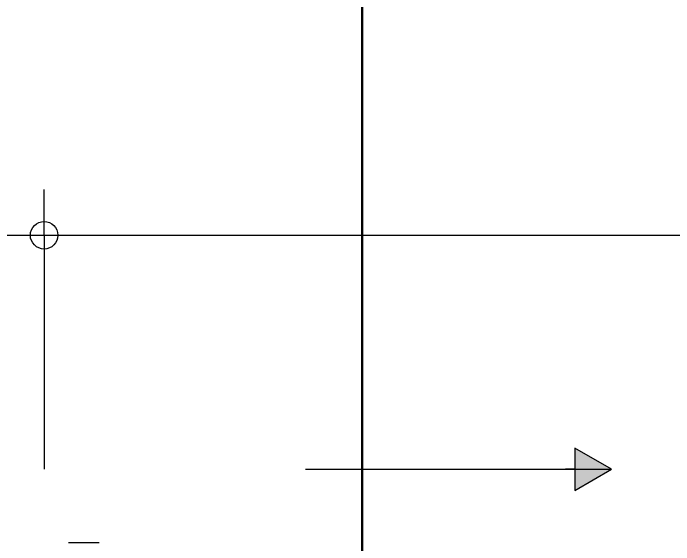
# Model space of a CAD drawing. Header units: centimetres. Extents: x 0.3 to 84.3, y 0.3 to 59.7.
# Drawn here: x 38.279 to 40.439, y 20.287 to 22.025 of the extents above; entities that cross this region are included whole.
import ezdxf

# ---------------------------------------------------------------- set-up
doc = ezdxf.new("R2010")
doc.units = ezdxf.units.CM
for name, pattern in [('AUSGEZOGEN', [0]), ('PUNKT', [6.35, 0, -6.35]), ('STRICHPUNKT', [25.4, 12.7, -6.35, 0, -6.35])]:
    doc.linetypes.add(name, pattern=pattern)
for name, color, linetype, lineweight in [('Oeffnungsrichtung Fenster', 7, 'AUSGEZOGEN', 25), ('Schnittbegrenzung', 7, 'AUSGEZOGEN', 25), ('Vorhangbrett', 7, 'AUSGEZOGEN', 25), ('Werkplan- Ausfuehrungsmasse', 7, 'AUSGEZOGEN', 25)]:
    doc.layers.add(name, color=color, linetype=linetype, lineweight=lineweight)

msp = doc.modelspace()

# ---------------------------------------------------------------- hatches: boundary and pattern name
at = {"layer": 'Oeffnungsrichtung Fenster', "linetype": 'AUSGEZOGEN', "lineweight": 25}
msp.add_hatch(color=7, dxfattribs=at).paths.add_polyline_path([(40.115, 20.465), (40.235, 20.534), (40.115, 20.603)])

# ---------------------------------------------------------------- linework, layer by layer
at = {"layer": 'Oeffnungsrichtung Fenster', "color": 7, "linetype": 'AUSGEZOGEN', "lineweight": 25}
for p, q in [((40.235, 20.534), (40.115, 20.603)), ((40.115, 20.603), (40.115, 20.465)), ((39.235, 20.534), (40.235, 20.534)), ((40.115, 20.534), (40.085, 20.534)), ((40.115, 20.465), (40.235, 20.534)), ((40.235, 20.534), (40.235, 20.534)), ((40.235, 20.534), (40.235, 20.534)), ((40.235, 20.534), (40.235, 20.534))]:
    msp.add_line(p, q, dxfattribs=at)
at = {"layer": 'Schnittbegrenzung', "color": 14, "linetype": 'STRICHPUNKT', "lineweight": 50, "true_color": 0xb20000}
msp.add_line((39.42, 22.214), (39.42, 1.034), dxfattribs=at)
at = {"layer": 'Vorhangbrett', "color": 191, "linetype": 'PUNKT', "lineweight": 25, "true_color": 0xbe96ea}
msp.add_line((32.01, 20.294), (45.57, 20.294), dxfattribs=at)
at = {"layer": 'Werkplan- Ausfuehrungsmasse', "color": 7, "linetype": 'AUSGEZOGEN', "lineweight": 25}
for p, q in [((38.38, 21.299), (38.38, 21.449)), ((37.58, 21.299), (38.38, 21.299)), ((38.38, 21.299), (38.38, 21.149)), ((38.38, 21.299), (44.97, 21.299))]:
    msp.add_line(p, q, dxfattribs=at)
msp.add_lwpolyline([(38.38, 21.299), (38.38, 21.0296), (38.38, 21.0296), (38.38, 20.534)], dxfattribs=at)
msp.add_circle((38.38, 21.299), 0.045, dxfattribs=at)

doc.saveas('drawing.dxf')
